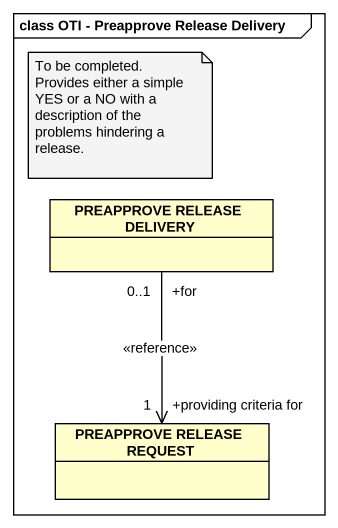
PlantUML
@startuml
mainframe class OTI - Preapprove Release Delivery
hide circle
hide empty members
class "PREAPPROVE RELEASE DELIVERY" as PREAPPROVE_RELEASE_DELIVERY
class "PREAPPROVE RELEASE REQUEST" as PREAPPROVE_RELEASE_REQUEST
PREAPPROVE_RELEASE_DELIVERY "+for\n0..1" --> "+providing criteria for\n1" PREAPPROVE_RELEASE_REQUEST : <<reference>>
note as N1
  To be completed.
  Provides either a simple YES or a NO with a description of the problems hindering a release.
end note
@enduml
